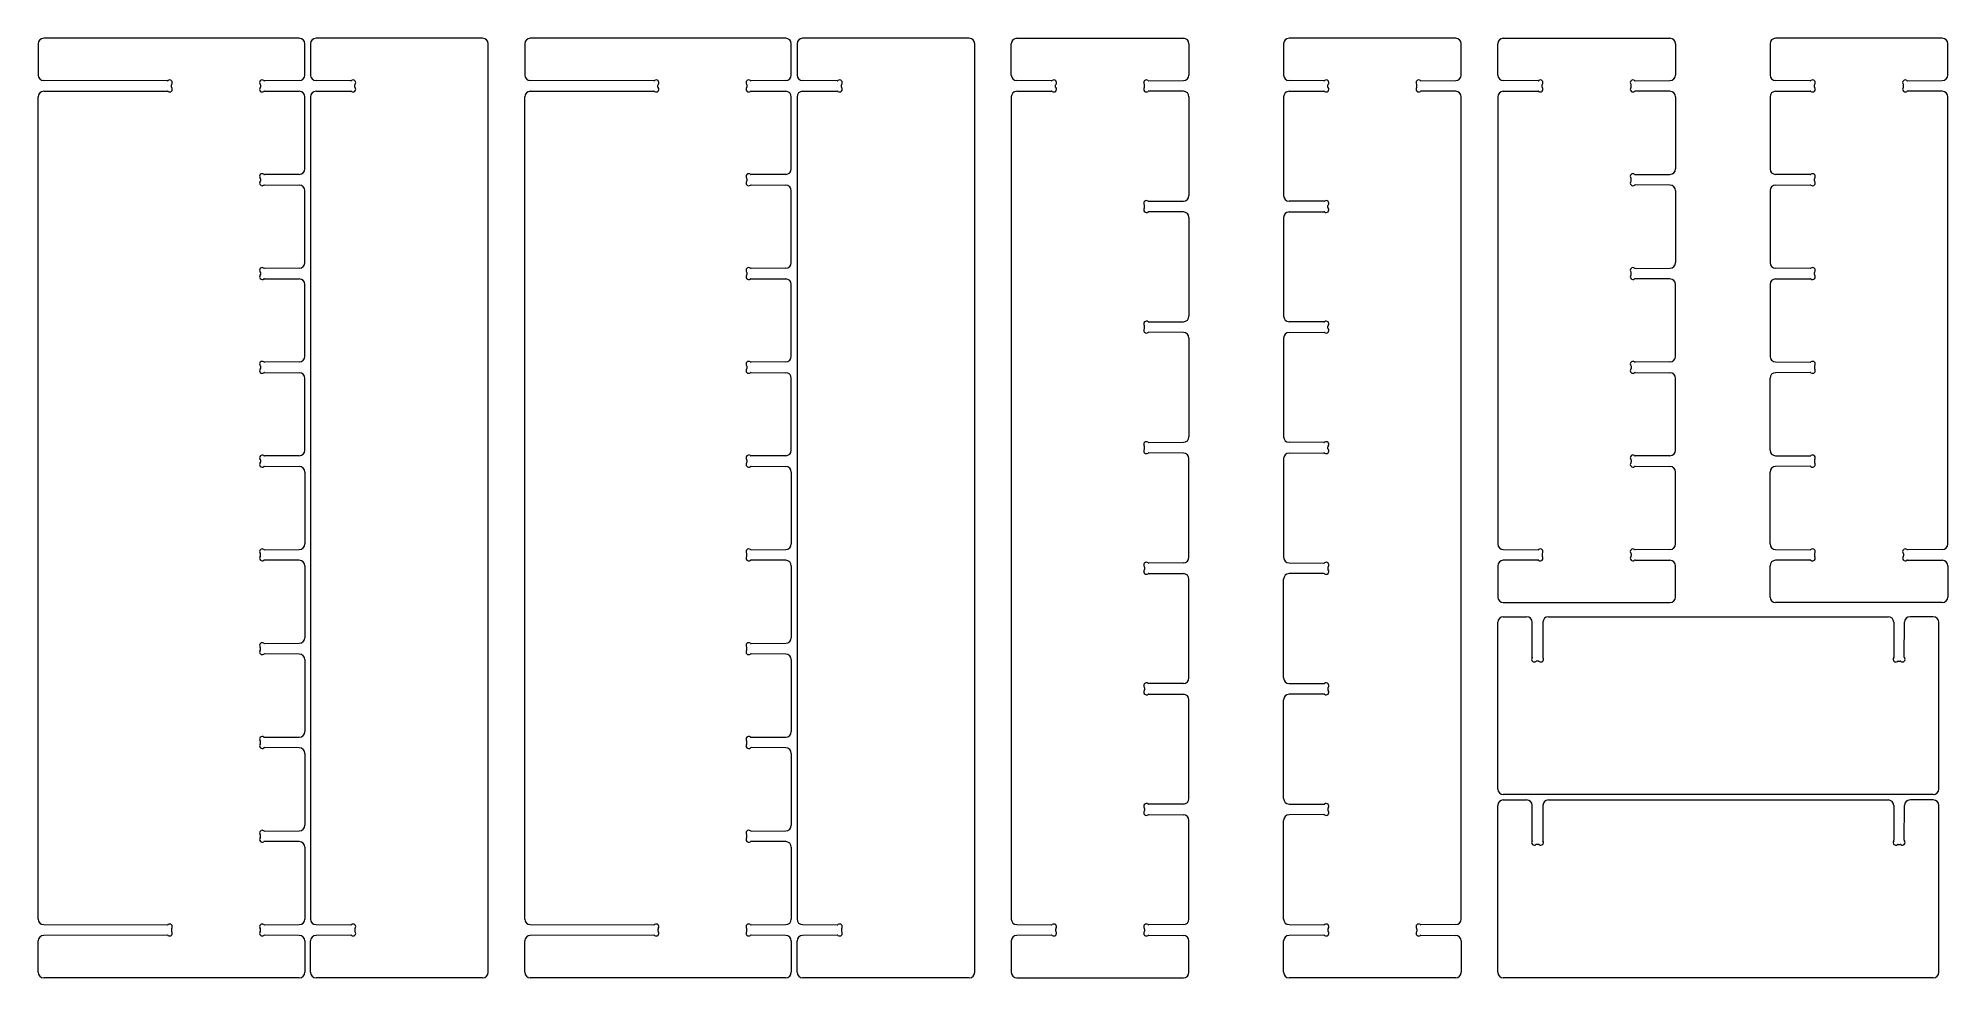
# Model space of a CAD drawing. Header units: millimetres. Extents: x 20 to 2420, y 20 to 1200.
import ezdxf

# ---------------------------------------------------------------- set-up
doc = ezdxf.new("R2010")
doc.units = ezdxf.units.MM

msp = doc.modelspace()

# ---------------------------------------------------------------- linework, layer by layer
at = {"color": 7, "linetype": 'Continuous', "lineweight": 15}
for p, q in [((348, 1200.3), (26.9, 1200.3)), ((578.6, 1200.3), (369.2, 1200.3)), ((959.6, 1200.3), (638.5, 1200.3)), ((1190.2, 1200.3), (980.8, 1200.3)), ((1250.1, 1200.3), (1459.5, 1200.3)), ((1801.8, 1200.3), (1592.4, 1200.3)), ((1861.6, 1200.3), (2071.1, 1200.3)), ((2413.4, 1200.3), (2203.9, 1200.3)), ((19.9, 1193.3), (19.9, 1154.1)), ((355, 1154.1), (355, 1193.3)), ((362.2, 1193.3), (362.2, 1154.1)), ((585.6, 26.8), (585.6, 1193.3)), ((631.5, 1193.3), (631.5, 1154.1)), ((966.6, 1154.1), (966.6, 1193.3)), ((973.8, 1193.3), (973.8, 1154.1)), ((1197.2, 26.8), (1197.2, 1193.3)), ((1243.1, 1154.1), (1243.1, 1193.3)), ((1466.5, 1193.3), (1466.5, 1154.1)), ((1585.4, 1193.3), (1585.4, 1154.1)), ((1808.8, 1154.1), (1808.8, 1193.3)), ((1854.6, 1154.1), (1854.6, 1193.3)), ((2078.1, 1193.3), (2078.1, 1154.1)), ((2196.9, 1193.3), (2196.9, 1154.1)), ((2420.4, 1154.1), (2420.4, 1193.3)), ((182.3, 1146.9), (26.9, 1147.1)), ((26.9, 1133.6), (182.3, 1133.8)), ((187.5, 1139), (187.5, 1141.6)), ((299.2, 1141.6), (299.2, 1139)), ((348.1, 1147.1), (304.4, 1146.9)), ((304.4, 1133.8), (348.1, 1133.6)), ((412.9, 1146.9), (369.2, 1147.1)), ((369.2, 1133.6), (412.9, 1133.8)), ((418, 1139), (418, 1141.6)), ((793.8, 1146.9), (638.5, 1147.1)), ((638.5, 1133.6), (793.8, 1133.8)), ((799, 1139), (799, 1141.6)), ((910.8, 1141.6), (910.8, 1139)), ((959.7, 1147.1), (916, 1146.9)), ((916, 1133.8), (959.7, 1133.6)), ((1024.4, 1146.9), (980.7, 1147.1)), ((980.7, 1133.6), (1024.4, 1133.8)), ((1029.6, 1139), (1029.6, 1141.6)), ((1293.7, 1146.9), (1250, 1147.1)), ((1250, 1133.6), (1293.7, 1133.8)), ((1298.9, 1139), (1298.9, 1141.6)), ((1410.6, 1139), (1410.6, 1141.6)), ((1415.8, 1146.9), (1459.5, 1147.1)), ((1459.5, 1133.6), (1415.8, 1133.8)), ((1636, 1146.9), (1592.3, 1147.1)), ((1592.3, 1133.6), (1636, 1133.8)), ((1641.2, 1139), (1641.2, 1141.6)), ((1752.9, 1139), (1752.9, 1141.6)), ((1758.1, 1146.9), (1801.8, 1147.1)), ((1801.8, 1133.6), (1758.1, 1133.8)), ((1905.3, 1146.9), (1861.6, 1147.1)), ((1861.6, 1133.6), (1905.3, 1133.8)), ((1910.5, 1139), (1910.5, 1141.6)), ((2022.2, 1139), (2022.2, 1141.6)), ((2027.4, 1146.9), (2071.1, 1147.1)), ((2071.1, 1133.6), (2027.4, 1133.8)), ((2247.6, 1146.9), (2203.9, 1147.1)), ((2203.9, 1133.6), (2247.6, 1133.8)), ((2252.8, 1139), (2252.8, 1141.6)), ((2364.5, 1139), (2364.5, 1141.6)), ((2369.7, 1146.9), (2413.4, 1147.1)), ((2413.4, 1133.6), (2369.7, 1133.8)), ((19.9, 93.6), (19.9, 1126.6)), ((355, 1036.2), (355, 1126.6)), ((362.2, 1126.6), (362.2, 93.6)), ((631.5, 93.6), (631.5, 1126.6)), ((966.6, 1036.2), (966.6, 1126.6)), ((973.8, 1126.6), (973.8, 93.6)), ((1243.1, 1126.6), (1243.1, 93.6)), ((1466.5, 1126.6), (1466.5, 1002.6)), ((1585.4, 1126.6), (1585.4, 1002.6)), ((1808.8, 93.6), (1808.8, 1126.6)), ((1854.6, 1126.6), (1854.6, 564.9)), ((2078.1, 1126.6), (2078.1, 1036.2)), ((2196.9, 1126.6), (2196.9, 1036.2)), ((2420.4, 564.9), (2420.4, 1126.6)), ((299.2, 1023.8), (299.2, 1021.2)), ((348.1, 1029.2), (304.4, 1029)), ((304.4, 1016), (348.1, 1015.8)), ((355, 918.4), (355, 1008.8)), ((910.8, 1023.8), (910.8, 1021.2)), ((959.7, 1029.2), (916, 1029)), ((916, 1016), (959.7, 1015.8)), ((966.6, 918.4), (966.6, 1008.8)), ((2022.2, 1021.2), (2022.2, 1023.8)), ((2027.4, 1029), (2071.1, 1029.2)), ((2071.1, 1015.8), (2027.4, 1016)), ((2078.1, 1008.8), (2078.1, 918.4)), ((2196.9, 1008.8), (2196.9, 918.4)), ((2247.6, 1029), (2203.9, 1029.2)), ((2203.9, 1015.8), (2247.6, 1016)), ((2252.8, 1021.2), (2252.8, 1023.8)), ((1410.6, 987.5), (1410.6, 990.1)), ((1415.8, 995.4), (1459.5, 995.6)), ((1636, 995.4), (1592.3, 995.6)), ((1641.2, 987.5), (1641.2, 990.1)), ((1459.5, 982.1), (1415.8, 982.3)), ((1466.5, 975.1), (1466.5, 851.1)), ((1585.4, 975.1), (1585.4, 851.1)), ((1592.3, 982.1), (1636, 982.3)), ((299.2, 906), (299.2, 903.4)), ((348.1, 911.4), (304.4, 911.2)), ((304.4, 898.1), (348.1, 897.9)), ((355, 800.6), (355, 890.9)), ((910.8, 906), (910.8, 903.4)), ((959.7, 911.4), (916, 911.2)), ((916, 898.1), (959.7, 897.9)), ((966.6, 800.6), (966.6, 890.9)), ((2022.2, 903.4), (2022.2, 906)), ((2027.4, 911.2), (2071.1, 911.4)), ((2071.1, 897.9), (2027.4, 898.1)), ((2078.1, 800.6), (2078.1, 890.9)), ((2196.9, 890.9), (2196.9, 800.6)), ((2247.6, 911.2), (2203.9, 911.4)), ((2203.9, 897.9), (2247.6, 898.1)), ((2252.8, 903.4), (2252.8, 906)), ((1415.8, 843.9), (1459.5, 844.1)), ((1636, 843.9), (1592.3, 844.1)), ((1410.6, 836), (1410.6, 838.6)), ((1459.5, 830.6), (1415.8, 830.8)), ((1466.5, 823.6), (1466.5, 699.6)), ((1585.4, 823.6), (1585.4, 699.6)), ((1592.3, 830.6), (1636, 830.8)), ((1641.2, 836), (1641.2, 838.6)), ((348.1, 793.6), (304.4, 793.4)), ((959.7, 793.6), (916, 793.4)), ((2071.1, 793.6), (2027.4, 793.4)), ((2203.9, 793.6), (2247.6, 793.4)), ((299.2, 788.1), (299.2, 785.5)), ((304.4, 780.3), (348.1, 780.1)), ((355, 682.7), (355, 773.1)), ((910.8, 788.1), (910.8, 785.5)), ((916, 780.3), (959.7, 780.1)), ((966.6, 682.7), (966.6, 773.1)), ((2022.2, 788.1), (2022.2, 785.5)), ((2027.4, 780.3), (2071.1, 780.1)), ((2078.1, 682.7), (2078.1, 773.1)), ((2196.9, 682.7), (2196.9, 773.1)), ((2247.6, 780.3), (2203.9, 780.1)), ((2252.8, 788.1), (2252.8, 785.5)), ((348.1, 675.7), (304.4, 675.5)), ((959.7, 675.7), (916, 675.5)), ((1410.6, 684.5), (1410.6, 687.1)), ((1415.8, 692.4), (1459.5, 692.6)), ((1459.5, 679.1), (1415.8, 679.3)), ((1636, 692.4), (1592.3, 692.6)), ((1592.3, 679.1), (1636, 679.3)), ((1641.2, 684.5), (1641.2, 687.1)), ((2071.1, 675.7), (2027.4, 675.5)), ((2203.9, 675.7), (2247.6, 675.5)), ((299.2, 670.3), (299.2, 667.7)), ((304.4, 662.5), (348.1, 662.3)), ((355, 655.3), (355, 564.9)), ((910.8, 670.3), (910.8, 667.7)), ((916, 662.5), (959.7, 662.3)), ((966.6, 655.3), (966.6, 564.9)), ((1466.5, 548.1), (1466.5, 672.1)), ((1585.4, 672.1), (1585.4, 548.1)), ((2022.2, 670.3), (2022.2, 667.7)), ((2027.4, 662.5), (2071.1, 662.3)), ((2078.1, 564.9), (2078.1, 655.3)), ((2196.9, 564.9), (2196.9, 655.3)), ((2247.6, 662.5), (2203.9, 662.3)), ((2252.8, 670.3), (2252.8, 667.7)), ((299.2, 549.9), (299.2, 552.5)), ((304.4, 557.7), (348.1, 557.9)), ((910.8, 549.9), (910.8, 552.5)), ((916, 557.7), (959.7, 557.9)), ((1861.6, 557.9), (1905.3, 557.7)), ((1910.5, 552.5), (1910.5, 549.9)), ((2022.2, 552.5), (2022.2, 549.9)), ((2071.1, 557.9), (2027.4, 557.7)), ((2203.9, 557.9), (2247.6, 557.7)), ((2252.8, 552.5), (2252.8, 549.9)), ((2364.5, 552.5), (2364.5, 549.9)), ((2413.4, 557.9), (2369.7, 557.7)), ((348.1, 544.4), (304.4, 544.6)), ((355, 537.4), (355, 447.1)), ((959.7, 544.4), (916, 544.6)), ((966.6, 537.4), (966.6, 447.1)), ((1410.6, 535.6), (1410.6, 533)), ((1459.5, 541.1), (1415.8, 540.9)), ((1592.3, 541.1), (1636, 540.9)), ((1641.2, 535.6), (1641.2, 533)), ((1854.6, 537.4), (1854.6, 498.2)), ((1905.3, 544.6), (1861.6, 544.4)), ((2027.4, 544.6), (2071.1, 544.4)), ((2078.1, 498.2), (2078.1, 537.4)), ((2196.9, 498.2), (2196.9, 537.4)), ((2247.6, 544.6), (2203.9, 544.4)), ((2369.7, 544.6), (2413.4, 544.4)), ((2420.4, 537.4), (2420.4, 498.2)), ((1415.8, 527.8), (1459.5, 527.6)), ((1466.5, 396.6), (1466.5, 520.6)), ((1585.4, 396.6), (1585.4, 520.6)), ((1636, 527.8), (1592.3, 527.6)), ((1861.6, 491.2), (2071.1, 491.2)), ((2413.4, 491.2), (2203.9, 491.2)), ((1854.6, 257), (1854.6, 466.5)), ((1861.6, 473.5), (1890.9, 473.5)), ((1898.1, 422.8), (1897.9, 466.5)), ((1911.4, 466.5), (1911.2, 422.8)), ((1918.4, 473.5), (2345.4, 473.5)), ((2352.4, 466.5), (2352.6, 422.8)), ((2365.7, 422.8), (2365.9, 466.5)), ((2402.1, 473.5), (2372.9, 473.5)), ((2409.1, 257), (2409.1, 466.5)), ((299.2, 432), (299.2, 434.6)), ((304.4, 439.9), (348.1, 440.1)), ((910.8, 432), (910.8, 434.6)), ((916, 439.9), (959.7, 440.1)), ((348.1, 426.6), (304.4, 426.8)), ((355, 419.6), (355, 329.2)), ((959.7, 426.6), (916, 426.8)), ((966.6, 419.6), (966.6, 329.2)), ((1906, 417.6), (1903.3, 417.6)), ((2357.8, 417.6), (2360.5, 417.6)), ((1410.6, 384.1), (1410.6, 381.5)), ((1459.5, 389.6), (1415.8, 389.4)), ((1592.3, 389.6), (1636, 389.4)), ((1641.2, 384.1), (1641.2, 381.5)), ((1415.8, 376.3), (1459.5, 376.1)), ((1466.5, 245.1), (1466.5, 369.1)), ((1585.4, 245.1), (1585.4, 369.1)), ((1636, 376.3), (1592.3, 376.1)), ((299.2, 314.2), (299.2, 316.8)), ((304.4, 322), (348.1, 322.2)), ((910.8, 314.2), (910.8, 316.8)), ((916, 322), (959.7, 322.2)), ((348.1, 308.8), (304.4, 309)), ((355, 301.8), (355, 211.4)), ((959.7, 308.8), (916, 309)), ((966.6, 301.8), (966.6, 211.4)), ((2402.1, 250), (1861.6, 250)), ((1861.6, 243.3), (1890.9, 243.3)), ((1918.4, 243.3), (2345.4, 243.3)), ((2402.1, 243.3), (2372.9, 243.3)), ((1410.6, 232.6), (1410.6, 230)), ((1459.5, 238.1), (1415.8, 237.9)), ((1415.8, 224.8), (1459.5, 224.6)), ((1466.5, 93.6), (1466.5, 217.6)), ((1585.4, 93.6), (1585.4, 217.6)), ((1592.3, 238.1), (1636, 237.9)), ((1636, 224.8), (1592.3, 224.6)), ((1641.2, 232.6), (1641.2, 230)), ((1854.6, 26.8), (1854.6, 236.3)), ((1898.1, 192.6), (1897.9, 236.3)), ((1911.4, 236.3), (1911.2, 192.6)), ((2352.4, 236.3), (2352.6, 192.6)), ((2365.7, 192.6), (2365.9, 236.3)), ((2409.1, 26.8), (2409.1, 236.3)), ((299.2, 196.4), (299.2, 199)), ((304.4, 204.2), (348.1, 204.4)), ((910.8, 196.4), (910.8, 199)), ((916, 204.2), (959.7, 204.4)), ((348.1, 190.9), (304.4, 191.1)), ((355, 183.9), (355, 93.6)), ((959.7, 190.9), (916, 191.1)), ((966.6, 183.9), (966.6, 93.6)), ((1906, 187.4), (1903.3, 187.4)), ((2357.8, 187.4), (2360.5, 187.4)), ((26.9, 86.6), (182.3, 86.4)), ((182.3, 73.3), (26.9, 73.1)), ((187.5, 81.1), (187.5, 78.5)), ((299.2, 78.5), (299.2, 81.1)), ((304.4, 86.4), (348.1, 86.6)), ((348.1, 73.1), (304.4, 73.3)), ((369.2, 86.6), (412.9, 86.4)), ((412.9, 73.3), (369.2, 73.1)), ((418, 81.1), (418, 78.5)), ((638.5, 86.6), (793.8, 86.4)), ((793.8, 73.3), (638.5, 73.1)), ((799, 81.1), (799, 78.5)), ((910.8, 78.5), (910.8, 81.1)), ((916, 86.4), (959.7, 86.6)), ((959.7, 73.1), (916, 73.3)), ((980.7, 86.6), (1024.4, 86.4)), ((1024.4, 73.3), (980.7, 73.1)), ((1029.6, 81.1), (1029.6, 78.5)), ((1250, 86.6), (1293.7, 86.4)), ((1293.7, 73.3), (1250, 73.1)), ((1298.9, 81.1), (1298.9, 78.5)), ((1410.6, 81.1), (1410.6, 78.5)), ((1459.5, 86.6), (1415.8, 86.4)), ((1415.8, 73.3), (1459.5, 73.1)), ((1592.3, 86.6), (1636, 86.4)), ((1636, 73.3), (1592.3, 73.1)), ((1641.2, 81.1), (1641.2, 78.5)), ((1752.9, 81.1), (1752.9, 78.5)), ((1801.8, 86.6), (1758.1, 86.4)), ((1758.1, 73.3), (1801.8, 73.1)), ((19.9, 26.8), (19.9, 66.1)), ((355, 66.1), (355, 26.8)), ((362.2, 26.8), (362.2, 66.1)), ((631.5, 26.8), (631.5, 66.1)), ((966.6, 66.1), (966.6, 26.8)), ((973.8, 26.8), (973.8, 66.1)), ((1243.1, 66.1), (1243.1, 26.8)), ((1466.5, 26.8), (1466.5, 66.1)), ((1585.4, 26.8), (1585.4, 66.1)), ((1808.8, 66.1), (1808.8, 26.8)), ((348, 19.8), (26.9, 19.8)), ((578.6, 19.8), (369.2, 19.8)), ((959.6, 19.8), (638.5, 19.8)), ((1190.2, 19.8), (980.8, 19.8)), ((1250.1, 19.8), (1459.5, 19.8)), ((1801.8, 19.8), (1592.4, 19.8)), ((2402.1, 19.8), (1861.6, 19.8))]:
    msp.add_line(p, q, dxfattribs=at)
for centre, radius, start, end in [((26.9, 1193.3), 7, 90, 180), ((348, 1193.3), 7, 0, 90), ((369.2, 1193.3), 7, 90, 180), ((578.6, 1193.3), 7, 0, 90), ((638.5, 1193.3), 7, 90, 180), ((959.6, 1193.3), 7, 0, 90), ((980.8, 1193.3), 7, 90, 180), ((1190.2, 1193.3), 7, 0, 90), ((1250.1, 1193.3), 7, 90, 180), ((1459.5, 1193.3), 7, 0, 90), ((1592.4, 1193.3), 7, 90, 180), ((1801.8, 1193.3), 7, 0, 90), ((1861.6, 1193.3), 7, 90, 180), ((2071.1, 1193.3), 7, 0, 90), ((2203.9, 1193.3), 7, 90, 180), ((2413.4, 1193.3), 7, 0, 90), ((26.9, 1154.1), 7, 180, 269.9214), ((348, 1154.1), 7, 270.2359, 0), ((369.2, 1154.1), 7, 180, 269.7641), ((638.5, 1154.1), 7, 180, 269.9214), ((959.6, 1154.1), 7, 270.2359, 0), ((980.8, 1154.1), 7, 180, 269.7641), ((1250.1, 1154.1), 7, 180, 269.7641), ((1459.5, 1154.1), 7, 270.2359, 0), ((1592.4, 1154.1), 7, 180, 269.7641), ((1801.8, 1154.1), 7, 270.2359, 0), ((1861.6, 1154.1), 7, 180, 269.7641), ((2071.1, 1154.1), 7, 270.2359, 0), ((2203.9, 1154.1), 7, 180, 269.7641), ((2413.4, 1154.1), 7, 270.2359, 0), ((26.9, 1126.6), 7, 90.0786, 180), ((182.3, 1148.1), 1.27, 269.9214, 307.8841), ((182.3, 1132.5), 1.27, 52.1159, 90.0786), ((185.1, 1144.5), 3.35, 321.9718, 127.8841), ((185.1, 1136.2), 3.35, 232.1159, 38.0282), ((188.7, 1141.6), 1.27, 141.9718, 180), ((188.7, 1139), 1.27, 180, 218.0282), ((301.5, 1144.5), 3.35, 52.404, 218.0282), ((301.5, 1136.2), 3.35, 141.9718, 307.596), ((297.9, 1141.6), 1.27, 0, 38.0282), ((297.9, 1139), 1.27, 321.9718, 0), ((304.4, 1148.1), 1.27, 232.404, 270.2359), ((304.4, 1132.5), 1.27, 89.7641, 127.596), ((348, 1126.6), 7, 0, 89.7641), ((369.2, 1126.6), 7, 90.2359, 180), ((412.9, 1148.1), 1.27, 269.7641, 307.596), ((412.9, 1132.5), 1.27, 52.404, 90.2359), ((415.7, 1144.5), 3.35, 321.9718, 127.596), ((415.7, 1136.2), 3.35, 232.404, 38.0282), ((419.3, 1141.6), 1.27, 141.9718, 180), ((419.3, 1139), 1.27, 180, 218.0282), ((638.5, 1126.6), 7, 90.0786, 180), ((793.8, 1148.1), 1.27, 269.9214, 307.8841), ((793.8, 1132.5), 1.27, 52.1159, 90.0786), ((796.7, 1144.5), 3.35, 321.9718, 127.8841), ((796.7, 1136.2), 3.35, 232.1159, 38.0282), ((800.3, 1141.6), 1.27, 141.9718, 180), ((800.3, 1139), 1.27, 180, 218.0282), ((913.1, 1144.5), 3.34, 52.404, 218.0282), ((913.1, 1136.2), 3.35, 141.9718, 307.596), ((909.5, 1141.6), 1.27, 0, 38.0282), ((909.5, 1139), 1.27, 321.9718, 0), ((915.9, 1148.1), 1.27, 232.404, 270.2359), ((915.9, 1132.5), 1.27, 89.7641, 127.596), ((959.6, 1126.6), 7, 0, 89.7641), ((980.8, 1126.6), 7, 90.2359, 180), ((1024.5, 1148.1), 1.27, 269.7641, 307.596), ((1024.5, 1132.5), 1.27, 52.404, 90.2359), ((1027.3, 1144.5), 3.35, 321.9718, 127.596), ((1027.3, 1136.2), 3.35, 232.404, 38.0282), ((1030.9, 1141.6), 1.27, 141.9718, 180), ((1030.9, 1139), 1.27, 180, 218.0282), ((1250.1, 1126.6), 7, 90.2359, 180), ((1293.7, 1148.1), 1.27, 269.7641, 307.596), ((1293.7, 1132.5), 1.27, 52.404, 90.2359), ((1296.6, 1144.5), 3.35, 321.9718, 127.596), ((1296.6, 1136.2), 3.35, 232.404, 38.0282), ((1300.2, 1141.6), 1.27, 141.9718, 180), ((1300.2, 1139), 1.27, 180, 218.0282), ((1413, 1144.5), 3.35, 52.404, 218.0282), ((1413, 1136.2), 3.35, 141.9718, 307.596), ((1409.4, 1141.6), 1.27, 0, 38.0282), ((1409.4, 1139), 1.27, 321.9718, 0), ((1415.8, 1148.1), 1.27, 232.404, 270.2359), ((1415.8, 1132.5), 1.27, 89.7641, 127.596), ((1459.5, 1126.6), 7, 0, 89.7641), ((1592.4, 1126.6), 7, 90.2359, 180), ((1636, 1148.1), 1.27, 269.7641, 307.596), ((1636, 1132.5), 1.27, 52.404, 90.2359), ((1638.9, 1144.5), 3.35, 321.9718, 127.596), ((1638.9, 1136.2), 3.34, 232.404, 38.0282), ((1642.5, 1141.6), 1.27, 141.9718, 180), ((1642.5, 1139), 1.27, 180, 218.0282), ((1755.3, 1144.5), 3.35, 52.404, 218.0282), ((1755.3, 1136.2), 3.35, 141.9718, 307.596), ((1751.7, 1141.6), 1.27, 0, 38.0282), ((1751.7, 1139), 1.27, 321.9718, 0), ((1758.1, 1148.1), 1.27, 232.404, 270.2359), ((1758.1, 1132.5), 1.27, 89.7641, 127.596), ((1801.8, 1126.6), 7, 0, 89.7641), ((1861.6, 1126.6), 7, 90.2359, 180), ((1905.3, 1148.1), 1.27, 269.7641, 307.596), ((1905.3, 1132.5), 1.27, 52.404, 90.2359), ((1908.1, 1144.5), 3.35, 321.9718, 127.596), ((1908.1, 1136.2), 3.35, 232.404, 38.0282), ((1911.8, 1141.6), 1.27, 141.9718, 180), ((1911.8, 1139), 1.27, 180, 218.0282), ((2024.6, 1144.5), 3.35, 52.404, 218.0282), ((2024.6, 1136.2), 3.35, 141.9718, 307.596), ((2021, 1141.6), 1.27, 0, 38.0282), ((2021, 1139), 1.27, 321.9718, 0), ((2027.4, 1148.1), 1.27, 232.404, 270.2359), ((2027.4, 1132.5), 1.27, 89.7641, 127.596), ((2071.1, 1126.6), 7, 0, 89.7641), ((2203.9, 1126.6), 7, 90.2359, 180), ((2247.6, 1148.1), 1.27, 269.7641, 307.596), ((2247.6, 1132.5), 1.27, 52.404, 90.2359), ((2250.4, 1144.5), 3.35, 321.9718, 127.596), ((2250.4, 1136.2), 3.35, 232.404, 38.0282), ((2254.1, 1141.6), 1.27, 141.9718, 180), ((2254.1, 1139), 1.27, 180, 218.0282), ((2366.9, 1144.5), 3.35, 52.404, 218.0282), ((2366.9, 1136.2), 3.35, 141.9718, 307.596), ((2363.3, 1141.6), 1.27, 0, 38.0282), ((2363.3, 1139), 1.27, 321.9718, 0), ((2369.7, 1148.1), 1.27, 232.404, 270.2359), ((2369.7, 1132.5), 1.27, 89.7641, 127.596), ((2413.4, 1126.6), 7, 0, 89.7641), ((348, 1036.2), 7, 270.2359, 0), ((959.6, 1036.2), 7, 270.2359, 0), ((2071.1, 1036.2), 7, 270.2359, 0), ((2203.9, 1036.2), 7, 180, 269.7641), ((301.5, 1026.7), 3.35, 52.404, 218.0282), ((301.5, 1018.3), 3.34, 141.9718, 307.596), ((297.9, 1023.8), 1.27, 0, 38.0282), ((297.9, 1021.2), 1.27, 321.9718, 0), ((304.4, 1030.3), 1.27, 232.404, 270.2359), ((304.4, 1014.7), 1.27, 89.7641, 127.596), ((348, 1008.8), 7, 0, 89.7641), ((913.1, 1026.7), 3.34, 52.404, 218.0282), ((913.1, 1018.3), 3.34, 141.9718, 307.596), ((909.5, 1023.8), 1.27, 0, 38.0282), ((909.5, 1021.2), 1.27, 321.9718, 0), ((915.9, 1030.3), 1.27, 232.404, 270.2359), ((915.9, 1014.7), 1.27, 89.7641, 127.596), ((959.6, 1008.8), 7, 0, 89.7641), ((2024.6, 1026.7), 3.35, 52.404, 218.0282), ((2024.6, 1018.3), 3.34, 141.9718, 307.596), ((2021, 1023.8), 1.27, 0, 38.0282), ((2021, 1021.2), 1.27, 321.9718, 0), ((2027.4, 1030.3), 1.27, 232.404, 270.2359), ((2027.4, 1014.7), 1.27, 89.7641, 127.596), ((2071.1, 1008.8), 7, 0, 89.7641), ((2203.9, 1008.8), 7, 90.2359, 180), ((2247.6, 1030.3), 1.27, 269.7641, 307.596), ((2247.6, 1014.7), 1.27, 52.404, 90.2359), ((2250.4, 1026.7), 3.35, 321.9718, 127.596), ((2250.4, 1018.3), 3.35, 232.404, 38.0282), ((2254.1, 1023.8), 1.27, 141.9718, 180), ((2254.1, 1021.2), 1.27, 180, 218.0282), ((1413, 993), 3.35, 52.404, 218.0282), ((1413, 984.7), 3.35, 141.9718, 307.596), ((1409.4, 990.1), 1.27, 0, 38.0282), ((1409.4, 987.5), 1.27, 321.9718, 0), ((1415.8, 996.6), 1.27, 232.404, 270.2359), ((1459.5, 1002.6), 7, 270.2359, 0), ((1592.4, 1002.6), 7, 180, 269.7641), ((1636, 996.6), 1.27, 269.7641, 307.596), ((1638.9, 993), 3.35, 321.9718, 127.596), ((1638.9, 984.7), 3.35, 232.404, 38.0282), ((1642.5, 990.1), 1.27, 141.9718, 180), ((1642.5, 987.5), 1.27, 180, 218.0282), ((1415.8, 981), 1.27, 89.7641, 127.596), ((1459.5, 975.1), 7, 0, 89.7641), ((1592.4, 975.1), 7, 90.2359, 180), ((1636, 981), 1.27, 52.404, 90.2359), ((348, 918.4), 7, 270.2359, 0), ((959.6, 918.4), 7, 270.2359, 0), ((2071.1, 918.4), 7, 270.2359, 0), ((2203.9, 918.4), 7, 180, 269.7641), ((301.5, 908.8), 3.35, 52.404, 218.0282), ((301.5, 900.5), 3.35, 141.9718, 307.596), ((297.9, 906), 1.27, 0, 38.0282), ((297.9, 903.4), 1.27, 321.9718, 0), ((304.4, 912.5), 1.27, 232.404, 270.2359), ((304.4, 896.9), 1.27, 89.7641, 127.596), ((348, 890.9), 7, 0, 89.7641), ((913.1, 908.8), 3.35, 52.404, 218.0282), ((913.1, 900.5), 3.35, 141.9718, 307.596), ((909.5, 906), 1.27, 0, 38.0282), ((909.5, 903.4), 1.27, 321.9718, 0), ((915.9, 912.5), 1.27, 232.404, 270.2359), ((915.9, 896.9), 1.27, 89.7641, 127.596), ((959.6, 890.9), 7, 0, 89.7641), ((2024.6, 908.8), 3.35, 52.404, 218.0282), ((2024.6, 900.5), 3.35, 141.9718, 307.596), ((2021, 906), 1.27, 0, 38.0282), ((2021, 903.4), 1.27, 321.9718, 0), ((2027.4, 912.5), 1.27, 232.404, 270.2359), ((2027.4, 896.9), 1.27, 89.7641, 127.596), ((2071.1, 890.9), 7, 0, 89.7641), ((2203.9, 890.9), 7, 90.2359, 180), ((2247.6, 912.5), 1.27, 269.7641, 307.596), ((2247.6, 896.9), 1.27, 52.404, 90.2359), ((2250.4, 908.8), 3.35, 321.9718, 127.596), ((2250.4, 900.5), 3.35, 232.404, 38.0282), ((2254.1, 906), 1.27, 141.9718, 180), ((2254.1, 903.4), 1.27, 180, 218.0282), ((1413, 841.5), 3.35, 52.404, 218.0282), ((1415.8, 845.1), 1.27, 232.404, 270.2359), ((1459.5, 851.1), 7, 270.2359, 0), ((1592.4, 851.1), 7, 180, 269.7641), ((1636, 845.1), 1.27, 269.7641, 307.596), ((1638.9, 841.5), 3.35, 321.9718, 127.596), ((1413, 833.2), 3.35, 141.9718, 307.596), ((1409.4, 838.6), 1.27, 0, 38.0282), ((1409.4, 836), 1.27, 321.9718, 0), ((1415.8, 829.5), 1.27, 89.7641, 127.596), ((1459.5, 823.6), 7, 0, 89.7641), ((1592.4, 823.6), 7, 90.2359, 180), ((1636, 829.5), 1.27, 52.404, 90.2359), ((1638.9, 833.2), 3.35, 232.404, 38.0282), ((1642.5, 838.6), 1.27, 141.9718, 180), ((1642.5, 836), 1.27, 180, 218.0282), ((301.5, 791), 3.35, 52.404, 218.0282), ((304.4, 794.6), 1.27, 232.404, 270.2359), ((348, 800.6), 7, 270.2359, 0), ((913.1, 791), 3.35, 52.404, 218.0282), ((915.9, 794.6), 1.27, 232.404, 270.2359), ((959.6, 800.6), 7, 270.2359, 0), ((2024.6, 791), 3.35, 52.404, 218.0282), ((2027.4, 794.6), 1.27, 232.404, 270.2359), ((2071.1, 800.6), 7, 270.2359, 0), ((2203.9, 800.6), 7, 180, 269.7641), ((2247.6, 794.6), 1.27, 269.7641, 307.596), ((2250.4, 791), 3.35, 321.9718, 127.596), ((301.5, 782.7), 3.35, 141.9718, 307.596), ((297.9, 788.1), 1.27, 0, 38.0282), ((297.9, 785.5), 1.27, 321.9718, 0), ((304.4, 779), 1.27, 89.7641, 127.596), ((348, 773.1), 7, 0, 89.7641), ((913.1, 782.7), 3.35, 141.9718, 307.596), ((909.5, 788.1), 1.27, 0, 38.0282), ((909.5, 785.5), 1.27, 321.9718, 0), ((915.9, 779), 1.27, 89.7641, 127.596), ((959.6, 773.1), 7, 0, 89.7641), ((2024.6, 782.7), 3.35, 141.9718, 307.596), ((2021, 788.1), 1.27, 0, 38.0282), ((2021, 785.5), 1.27, 321.9718, 0), ((2027.4, 779), 1.27, 89.7641, 127.596), ((2071.1, 773.1), 7, 0, 89.7641), ((2203.9, 773.1), 7, 90.2359, 180), ((2247.6, 779), 1.27, 52.404, 90.2359), ((2250.4, 782.7), 3.35, 232.404, 38.0282), ((2254.1, 788.1), 1.27, 141.9718, 180), ((2254.1, 785.5), 1.27, 180, 218.0282), ((1459.5, 699.6), 7, 270.2359, 0), ((1592.4, 699.6), 7, 180, 269.7641), ((301.5, 673.2), 3.34, 52.404, 218.0282), ((304.4, 676.8), 1.27, 232.404, 270.2359), ((348, 682.7), 7, 270.2359, 0), ((913.1, 673.2), 3.34, 52.404, 218.0282), ((915.9, 676.8), 1.27, 232.404, 270.2359), ((959.6, 682.7), 7, 270.2359, 0), ((1413, 690), 3.35, 52.404, 218.0282), ((1413, 681.7), 3.35, 141.9718, 307.596), ((1409.4, 687.1), 1.27, 0, 38.0282), ((1409.4, 684.5), 1.27, 321.9718, 0), ((1415.8, 693.6), 1.27, 232.404, 270.2359), ((1415.8, 678), 1.27, 89.7641, 127.596), ((1459.5, 672.1), 7, 0, 89.7641), ((1592.4, 672.1), 7, 90.2359, 180), ((1636, 693.6), 1.27, 269.7641, 307.596), ((1636, 678), 1.27, 52.404, 90.2359), ((1638.9, 690), 3.35, 321.9718, 127.596), ((1638.9, 681.7), 3.35, 232.404, 38.0282), ((1642.5, 687.1), 1.27, 141.9718, 180), ((1642.5, 684.5), 1.27, 180, 218.0282), ((2024.6, 673.2), 3.35, 52.404, 218.0282), ((2027.4, 676.8), 1.27, 232.404, 270.2359), ((2071.1, 682.7), 7, 270.2359, 0), ((2203.9, 682.7), 7, 180, 269.7641), ((2247.6, 676.8), 1.27, 269.7641, 307.596), ((2250.4, 673.2), 3.35, 321.9718, 127.596), ((301.5, 664.8), 3.35, 141.9718, 307.596), ((297.9, 670.3), 1.27, 0, 38.0282), ((297.9, 667.7), 1.27, 321.9718, 0), ((304.4, 661.2), 1.27, 89.7641, 127.596), ((348, 655.3), 7, 0, 89.7641), ((913.1, 664.8), 3.35, 141.9718, 307.596), ((909.5, 670.3), 1.27, 0, 38.0282), ((909.5, 667.7), 1.27, 321.9718, 0), ((915.9, 661.2), 1.27, 89.7641, 127.596), ((959.6, 655.3), 7, 0, 89.7641), ((2024.6, 664.8), 3.35, 141.9718, 307.596), ((2021, 670.3), 1.27, 0, 38.0282), ((2021, 667.7), 1.27, 321.9718, 0), ((2027.4, 661.2), 1.27, 89.7641, 127.596), ((2071.1, 655.3), 7, 0, 89.7641), ((2203.9, 655.3), 7, 90.2359, 180), ((2247.6, 661.2), 1.27, 52.404, 90.2359), ((2250.4, 664.8), 3.35, 232.404, 38.0282), ((2254.1, 670.3), 1.27, 141.9718, 180), ((2254.1, 667.7), 1.27, 180, 218.0282), ((301.5, 555.3), 3.34, 52.404, 218.0282), ((297.9, 552.5), 1.27, 0, 38.0282), ((304.4, 559), 1.27, 232.404, 270.2359), ((348, 564.9), 7, 270.2359, 0), ((913.1, 555.3), 3.34, 52.404, 218.0282), ((909.5, 552.5), 1.27, 0, 38.0282), ((915.9, 559), 1.27, 232.404, 270.2359), ((959.6, 564.9), 7, 270.2359, 0), ((1861.6, 564.9), 7, 180, 269.7641), ((1905.3, 559), 1.27, 269.7641, 307.596), ((1908.1, 555.3), 3.35, 321.9718, 127.596), ((1911.8, 552.5), 1.27, 141.9718, 180), ((2024.6, 555.3), 3.35, 52.404, 218.0282), ((2021, 552.5), 1.27, 0, 38.0282), ((2027.4, 559), 1.27, 232.404, 270.2359), ((2071.1, 564.9), 7, 270.2359, 0), ((2203.9, 564.9), 7, 180, 269.7641), ((2247.6, 559), 1.27, 269.7641, 307.596), ((2250.4, 555.3), 3.35, 321.9718, 127.596), ((2254.1, 552.5), 1.27, 141.9718, 180), ((2366.9, 555.3), 3.35, 52.404, 218.0282), ((2363.3, 552.5), 1.27, 0, 38.0282), ((2369.7, 559), 1.27, 232.404, 270.2359), ((2413.4, 564.9), 7, 270.2359, 0), ((301.5, 547), 3.34, 141.9718, 307.596), ((297.9, 549.9), 1.27, 321.9718, 0), ((304.4, 543.4), 1.27, 89.7641, 127.596), ((348, 537.4), 7, 0, 89.7641), ((913.1, 547), 3.34, 141.9718, 307.596), ((909.5, 549.9), 1.27, 321.9718, 0), ((915.9, 543.4), 1.27, 89.7641, 127.596), ((959.6, 537.4), 7, 0, 89.7641), ((1413, 538.5), 3.35, 52.404, 218.0282), ((1413, 530.2), 3.35, 141.9718, 307.596), ((1409.4, 535.6), 1.27, 0, 38.0282), ((1409.4, 533), 1.27, 321.9718, 0), ((1415.8, 542.1), 1.27, 232.404, 270.2359), ((1459.5, 548.1), 7, 270.2359, 0), ((1592.4, 548.1), 7, 180, 269.7641), ((1636, 542.1), 1.27, 269.7641, 307.596), ((1638.9, 538.5), 3.35, 321.9718, 127.596), ((1638.9, 530.2), 3.35, 232.404, 38.0282), ((1642.5, 535.6), 1.27, 141.9718, 180), ((1642.5, 533), 1.27, 180, 218.0282), ((1861.6, 537.4), 7, 90.2359, 180), ((1905.3, 543.4), 1.27, 52.404, 90.2359), ((1908.1, 547), 3.35, 232.404, 38.0282), ((1911.8, 549.9), 1.27, 180, 218.0282), ((2024.6, 547), 3.35, 141.9718, 307.596), ((2021, 549.9), 1.27, 321.9718, 0), ((2027.4, 543.4), 1.27, 89.7641, 127.596), ((2071.1, 537.4), 7, 0, 89.7641), ((2203.9, 537.4), 7, 90.2359, 180), ((2247.6, 543.4), 1.27, 52.404, 90.2359), ((2250.4, 547), 3.35, 232.404, 38.0282), ((2254.1, 549.9), 1.27, 180, 218.0282), ((2366.9, 547), 3.35, 141.9718, 307.596), ((2363.3, 549.9), 1.27, 321.9718, 0), ((2369.7, 543.4), 1.27, 89.7641, 127.596), ((2413.4, 537.4), 7, 0, 89.7641), ((1415.8, 526.5), 1.27, 89.7641, 127.596), ((1459.5, 520.6), 7, 0, 89.7641), ((1592.4, 520.6), 7, 90.2359, 180), ((1636, 526.5), 1.27, 52.404, 90.2359), ((1861.6, 498.2), 7, 180, 270), ((2071.1, 498.2), 7, 270, 0), ((2203.9, 498.2), 7, 180, 270), ((2413.4, 498.2), 7, 270, 0), ((1861.6, 466.5), 7, 90, 180), ((1890.9, 466.5), 7, 0.2359, 90), ((1918.4, 466.5), 7, 90, 179.7641), ((2345.4, 466.5), 7, 0.2359, 90), ((2372.9, 466.5), 7, 90, 179.7641), ((2402.1, 466.5), 7, 0, 90), ((301.5, 437.5), 3.34, 52.404, 218.0282), ((297.9, 434.6), 1.27, 0, 38.0282), ((304.4, 441.1), 1.27, 232.404, 270.2359), ((348, 447.1), 7, 270.2359, 0), ((913.1, 437.5), 3.34, 52.404, 218.0282), ((909.5, 434.6), 1.27, 0, 38.0282), ((915.9, 441.1), 1.27, 232.404, 270.2359), ((959.6, 447.1), 7, 270.2359, 0), ((301.5, 429.2), 3.34, 141.9718, 307.596), ((297.9, 432), 1.27, 321.9718, 0), ((304.4, 425.5), 1.27, 89.7641, 127.596), ((348, 419.6), 7, 0, 89.7641), ((913.1, 429.2), 3.34, 141.9718, 307.596), ((909.5, 432), 1.27, 321.9718, 0), ((915.9, 425.5), 1.27, 89.7641, 127.596), ((959.6, 419.6), 7, 0, 89.7641), ((1900.5, 420), 3.35, 142.404, 308.0282), ((1896.8, 422.8), 1.27, 322.404, 0.2359), ((1903.3, 416.3), 1.27, 90, 128.0282), ((1906, 416.3), 1.27, 51.9718, 90), ((1908.8, 420), 3.34, 231.9718, 37.596), ((1912.5, 422.8), 1.27, 179.7641, 217.596), ((2355, 420), 3.35, 142.404, 308.0282), ((2351.3, 422.8), 1.27, 322.404, 0.2359), ((2357.8, 416.3), 1.27, 90, 128.0282), ((2360.5, 416.3), 1.27, 51.9718, 90), ((2363.3, 420), 3.35, 231.9718, 37.596), ((2367, 422.8), 1.27, 179.7641, 217.596), ((1413, 387), 3.35, 52.404, 218.0282), ((1409.4, 384.1), 1.27, 0, 38.0282), ((1415.8, 390.6), 1.27, 232.404, 270.2359), ((1459.5, 396.6), 7, 270.2359, 0), ((1592.4, 396.6), 7, 180, 269.7641), ((1636, 390.6), 1.27, 269.7641, 307.596), ((1638.9, 387), 3.35, 321.9718, 127.596), ((1642.5, 384.1), 1.27, 141.9718, 180), ((1413, 378.7), 3.35, 141.9718, 307.596), ((1409.4, 381.5), 1.27, 321.9718, 0), ((1415.8, 375), 1.27, 89.7641, 127.596), ((1459.5, 369.1), 7, 0, 89.7641), ((1592.4, 369.1), 7, 90.2359, 180), ((1636, 375), 1.27, 52.404, 90.2359), ((1638.9, 378.7), 3.35, 232.404, 38.0282), ((1642.5, 381.5), 1.27, 180, 218.0282), ((301.5, 319.7), 3.35, 52.404, 218.0282), ((301.5, 311.3), 3.34, 141.9718, 307.596), ((297.9, 316.8), 1.27, 0, 38.0282), ((297.9, 314.2), 1.27, 321.9718, 0), ((304.4, 323.3), 1.27, 232.404, 270.2359), ((348, 329.2), 7, 270.2359, 0), ((913.1, 319.7), 3.35, 52.404, 218.0282), ((913.1, 311.3), 3.34, 141.9718, 307.596), ((909.5, 316.8), 1.27, 0, 38.0282), ((909.5, 314.2), 1.27, 321.9718, 0), ((915.9, 323.3), 1.27, 232.404, 270.2359), ((959.6, 329.2), 7, 270.2359, 0), ((304.4, 307.7), 1.27, 89.7641, 127.596), ((348, 301.8), 7, 0, 89.7641), ((915.9, 307.7), 1.27, 89.7641, 127.596), ((959.6, 301.8), 7, 0, 89.7641), ((1459.5, 245.1), 7, 270.2359, 0), ((1592.4, 245.1), 7, 180, 269.7641), ((1861.6, 257), 7, 180, 270), ((1861.6, 236.3), 7, 90, 180), ((1890.9, 236.3), 7, 0.2359, 90), ((1918.4, 236.3), 7, 90, 179.7641), ((2345.4, 236.3), 7, 0.2359, 90), ((2372.9, 236.3), 7, 90, 179.7641), ((2402.1, 257), 7, 270, 0), ((2402.1, 236.3), 7, 0, 90), ((1413, 235.5), 3.35, 52.404, 218.0282), ((1413, 227.2), 3.35, 141.9718, 307.596), ((1409.4, 232.6), 1.27, 0, 38.0282), ((1409.4, 230), 1.27, 321.9718, 0), ((1415.8, 239.1), 1.27, 232.404, 270.2359), ((1415.8, 223.5), 1.27, 89.7641, 127.596), ((1459.5, 217.6), 7, 0, 89.7641), ((1592.4, 217.6), 7, 90.2359, 180), ((1636, 239.1), 1.27, 269.7641, 307.596), ((1636, 223.5), 1.27, 52.404, 90.2359), ((1638.9, 235.5), 3.35, 321.9718, 127.596), ((1638.9, 227.2), 3.35, 232.404, 38.0282), ((1642.5, 232.6), 1.27, 141.9718, 180), ((1642.5, 230), 1.27, 180, 218.0282), ((301.5, 201.8), 3.34, 52.404, 218.0282), ((301.5, 193.5), 3.34, 141.9718, 307.596), ((297.9, 199), 1.27, 0, 38.0282), ((297.9, 196.4), 1.27, 321.9718, 0), ((304.4, 205.5), 1.27, 232.404, 270.2359), ((348, 211.4), 7, 270.2359, 0), ((913.1, 201.8), 3.34, 52.404, 218.0282), ((913.1, 193.5), 3.34, 141.9718, 307.596), ((909.5, 199), 1.27, 0, 38.0282), ((909.5, 196.4), 1.27, 321.9718, 0), ((915.9, 205.5), 1.27, 232.404, 270.2359), ((959.6, 211.4), 7, 270.2359, 0), ((1896.8, 192.6), 1.27, 322.404, 0.2359), ((1912.5, 192.6), 1.27, 179.7641, 217.596), ((2351.3, 192.6), 1.27, 322.404, 0.2359), ((2367, 192.6), 1.27, 179.7641, 217.596), ((304.4, 189.9), 1.27, 89.7641, 127.596), ((348, 183.9), 7, 0, 89.7641), ((915.9, 189.9), 1.27, 89.7641, 127.596), ((959.6, 183.9), 7, 0, 89.7641), ((1900.5, 189.8), 3.35, 142.404, 308.0282), ((1903.3, 186.1), 1.27, 90, 128.0282), ((1906, 186.1), 1.27, 51.9718, 90), ((1908.8, 189.8), 3.34, 231.9718, 37.596), ((2355, 189.8), 3.35, 142.404, 308.0282), ((2357.8, 186.1), 1.27, 90, 128.0282), ((2360.5, 186.1), 1.27, 51.9718, 90), ((2363.3, 189.8), 3.35, 231.9718, 37.596), ((26.9, 93.6), 7, 180, 269.9214), ((26.9, 66.1), 7, 90.0786, 180), ((182.3, 87.6), 1.27, 269.9214, 307.8841), ((182.3, 72), 1.27, 52.1159, 90.0786), ((185.1, 84), 3.35, 321.9718, 127.8841), ((185.1, 75.7), 3.35, 232.1159, 38.0282), ((188.7, 81.1), 1.27, 141.9718, 180), ((188.7, 78.5), 1.27, 180, 218.0282), ((301.5, 84), 3.34, 52.404, 218.0282), ((301.5, 75.7), 3.34, 141.9718, 307.596), ((297.9, 81.1), 1.27, 0, 38.0282), ((297.9, 78.5), 1.27, 321.9718, 0), ((304.4, 87.6), 1.27, 232.404, 270.2359), ((304.4, 72), 1.27, 89.7641, 127.596), ((348, 93.6), 7, 270.2359, 0), ((348, 66.1), 7, 0, 89.7641), ((369.2, 93.6), 7, 180, 269.7641), ((369.2, 66.1), 7, 90.2359, 180), ((412.9, 87.6), 1.27, 269.7641, 307.596), ((412.9, 72), 1.27, 52.404, 90.2359), ((415.7, 84), 3.34, 321.9718, 127.596), ((415.7, 75.7), 3.35, 232.404, 38.0282), ((419.3, 81.1), 1.27, 141.9718, 180), ((419.3, 78.5), 1.27, 180, 218.0282), ((638.5, 93.6), 7, 180, 269.9214), ((638.5, 66.1), 7, 90.0786, 180), ((793.8, 87.6), 1.27, 269.9214, 307.8841), ((793.8, 72), 1.27, 52.1159, 90.0786), ((796.7, 84), 3.35, 321.9718, 127.8841), ((796.7, 75.7), 3.35, 232.1159, 38.0282), ((800.3, 81.1), 1.27, 141.9718, 180), ((800.3, 78.5), 1.27, 180, 218.0282), ((913.1, 84), 3.34, 52.404, 218.0282), ((913.1, 75.7), 3.34, 141.9718, 307.596), ((909.5, 81.1), 1.27, 0, 38.0282), ((909.5, 78.5), 1.27, 321.9718, 0), ((915.9, 87.6), 1.27, 232.404, 270.2359), ((915.9, 72), 1.27, 89.7641, 127.596), ((959.6, 93.6), 7, 270.2359, 0), ((959.6, 66.1), 7, 0, 89.7641), ((980.8, 93.6), 7, 180, 269.7641), ((980.8, 66.1), 7, 90.2359, 180), ((1024.5, 87.6), 1.27, 269.7641, 307.596), ((1024.5, 72), 1.27, 52.404, 90.2359), ((1027.3, 84), 3.34, 321.9718, 127.596), ((1027.3, 75.7), 3.34, 232.404, 38.0282), ((1030.9, 81.1), 1.27, 141.9718, 180), ((1030.9, 78.5), 1.27, 180, 218.0282), ((1250.1, 93.6), 7, 180, 269.7641), ((1250.1, 66.1), 7, 90.2359, 180), ((1293.7, 87.6), 1.27, 269.7641, 307.596), ((1293.7, 72), 1.27, 52.404, 90.2359), ((1296.6, 84), 3.35, 321.9718, 127.596), ((1296.6, 75.7), 3.35, 232.404, 38.0282), ((1300.2, 81.1), 1.27, 141.9718, 180), ((1300.2, 78.5), 1.27, 180, 218.0282), ((1413, 84), 3.35, 52.404, 218.0282), ((1413, 75.7), 3.35, 141.9718, 307.596), ((1409.4, 81.1), 1.27, 0, 38.0282), ((1409.4, 78.5), 1.27, 321.9718, 0), ((1415.8, 87.6), 1.27, 232.404, 270.2359), ((1415.8, 72), 1.27, 89.7641, 127.596), ((1459.5, 93.6), 7, 270.2359, 0), ((1459.5, 66.1), 7, 0, 89.7641), ((1592.4, 93.6), 7, 180, 269.7641), ((1592.4, 66.1), 7, 90.2359, 180), ((1636, 87.6), 1.27, 269.7641, 307.596), ((1636, 72), 1.27, 52.404, 90.2359), ((1638.9, 84), 3.35, 321.9718, 127.596), ((1638.9, 75.7), 3.35, 232.404, 38.0282), ((1642.5, 81.1), 1.27, 141.9718, 180), ((1642.5, 78.5), 1.27, 180, 218.0282), ((1755.3, 84), 3.35, 52.404, 218.0282), ((1755.3, 75.7), 3.35, 141.9718, 307.596), ((1751.7, 81.1), 1.27, 0, 38.0282), ((1751.7, 78.5), 1.27, 321.9718, 0), ((1758.1, 87.6), 1.27, 232.404, 270.2359), ((1758.1, 72), 1.27, 89.7641, 127.596), ((1801.8, 93.6), 7, 270.2359, 0), ((1801.8, 66.1), 7, 0, 89.7641), ((26.9, 26.8), 7, 180, 270), ((348, 26.8), 7, 270, 0), ((369.2, 26.8), 7, 180, 270), ((578.6, 26.8), 7, 270, 0), ((638.5, 26.8), 7, 180, 270), ((959.6, 26.8), 7, 270, 0), ((980.8, 26.8), 7, 180, 270), ((1190.2, 26.8), 7, 270, 0), ((1250.1, 26.8), 7, 180, 270), ((1459.5, 26.8), 7, 270, 0), ((1592.4, 26.8), 7, 180, 270), ((1801.8, 26.8), 7, 270, 0), ((1861.6, 26.8), 7, 180, 270), ((2402.1, 26.8), 7, 270, 0)]:
    msp.add_arc(centre, radius, start, end, dxfattribs=at)

doc.saveas('drawing.dxf')
